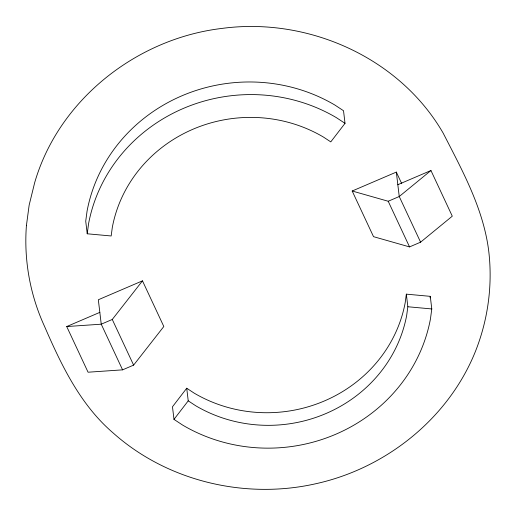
<?xml version="1.0" encoding="UTF-8"?>
<svg xmlns="http://www.w3.org/2000/svg" width="516" height="516" viewBox="0 0 516 516"><rect width="100%" height="100%" fill="white"/><g stroke="black" fill="none" stroke-linecap="round" stroke-linejoin="round"><path stroke-width="0.77" d="M87.223 233.787L88.565 223.776A162.875 153.82 -6.8 0 1 336.342 117.629L345.023 123.343L330.775 141.887L323.377 137.024A138.746 131.032 -6.8 0 0 112.307 227.446L111.166 235.973L87.223 233.787L85.721 221.177L87.056 211.173A162.875 153.82 -6.8 0 1 334.839 105.019L343.521 110.734L345.023 123.343M406.337 294.152L405.195 302.673A138.746 131.032 -6.8 0 1 194.126 393.102L186.727 388.232L172.479 406.782L173.982 419.385L182.664 425.1A162.875 153.82 -6.8 0 0 430.447 318.952L431.782 308.942L430.28 296.339L406.337 294.152L407.84 306.756L406.698 315.282A138.746 131.032 -6.8 0 1 195.629 405.705L188.23 400.842L186.727 388.232M430.073 297.874L430.28 296.339M173.982 419.385L188.23 400.842M66.719 326.551L101.239 324.19L112.275 319.462L142.474 280.846L163.817 326.505L133.618 365.122L122.582 369.849L88.062 372.21L66.719 326.551L99.833 312.367M430.944 170.519L399.242 196.519L388.206 201.253L352.183 191.01L373.526 236.67L409.549 246.912L420.585 242.178L452.287 216.178L430.944 170.519L397.83 184.702M142.474 280.846L98.33 299.757L101.239 324.19L122.582 369.849M352.183 191.01L396.327 172.092L401.751 183.69M407.84 306.756L431.782 308.942M420.585 242.178L399.242 196.519L396.327 172.092M388.206 201.253L409.549 246.912M112.275 319.462L133.618 365.122M26.406 225.685C23.794 260.167 30.128 295.113 44.595 326.518C61.404 365.257 80.264 404.686 112.914 432.756C167.055 481.196 244.842 499.649 315.392 483.827C385.413 468.534 447.804 419.166 475.049 352.37C488.02 320.217 492.845 284.929 488.658 250.492C483.24 208.309 462.31 170.454 443.192 133.167L442.038 131.193C397.888 56.689 306.936 16.957 222.009 28.412C136.953 38.423 58.772 99.524 34.675 182.664L29.154 205.116L26.406 225.685"/></g></svg>
